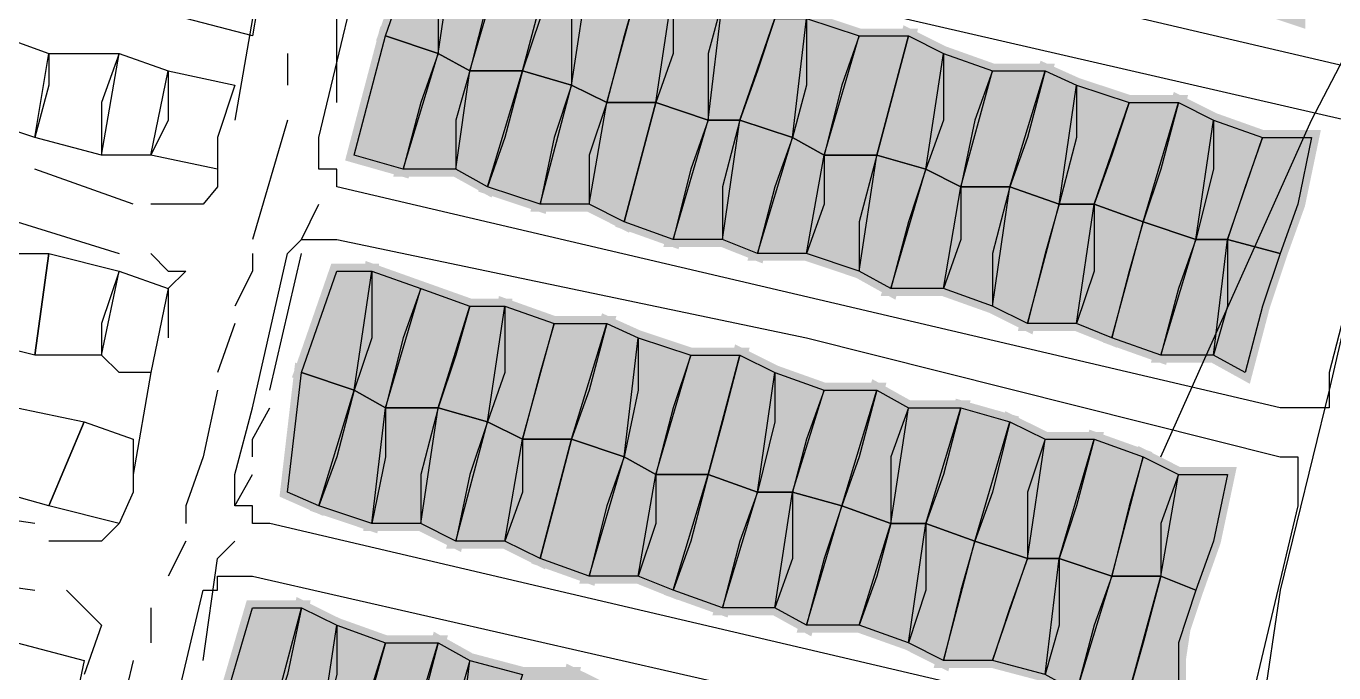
# Model space of a CAD drawing. Header units: millimetres. Extents: x -3588 to 75209, y -3737 to 38254.
# Drawn here: x 27878.9 to 27984.1, y 6144 to 6196 of the extents above; entities that cross this region are included whole.
import ezdxf

# ---------------------------------------------------------------- set-up
doc = ezdxf.new("R2010")
doc.units = ezdxf.units.MM
doc.layers.add('H', color=250, linetype='Continuous')
doc.layers.add('P', color=253, linetype='Continuous')

msp = doc.modelspace()

# ---------------------------------------------------------------- hatches: boundary and pattern name
at = {"layer": 'H', "linetype": 'Continuous'}
for points in [[(27913.45, 6203.142), (27912.042, 6193.828), (27908.089, 6195.236), (27910.634, 6203.142), (27913.45, 6203.142), (27913.45, 6203.142)], [(27917.403, 6202.022), (27914.859, 6192.419), (27912.042, 6193.828), (27913.45, 6203.142), (27917.403, 6202.022), (27917.403, 6202.022)], [(27921.644, 6202.022), (27918.811, 6192.419), (27914.859, 6192.419), (27917.403, 6202.022), (27921.644, 6202.022), (27921.644, 6202.022)], [(27924.189, 6200.597), (27923.052, 6191.011), (27918.811, 6192.419), (27921.644, 6202.022), (27924.189, 6200.597), (27924.189, 6200.597)], [(27928.414, 6199.189), (27925.597, 6189.587), (27923.052, 6191.011), (27924.189, 6200.597), (27928.414, 6199.189), (27928.414, 6199.189)], [(27930.958, 6199.189), (27929.822, 6189.587), (27925.597, 6189.587), (27928.414, 6199.189), (27930.958, 6199.189), (27930.958, 6199.189)], [(27935.183, 6197.781), (27933.775, 6188.466), (27929.822, 6189.587), (27930.958, 6199.189), (27935.183, 6197.781), (27935.183, 6197.781)], [(27939.136, 6196.372), (27936.608, 6188.466), (27933.775, 6188.466), (27935.183, 6197.781), (27939.136, 6196.372), (27939.136, 6196.372)], [(27941.969, 6196.372), (27940.561, 6187.058), (27936.608, 6188.466), (27939.136, 6196.372), (27941.969, 6196.372), (27941.969, 6196.372)], [(27945.922, 6195.236), (27943.377, 6185.634), (27940.561, 6187.058), (27941.969, 6196.372), (27945.922, 6195.236), (27945.922, 6195.236)], [(27912.042, 6193.828), (27909.497, 6184.225), (27905.272, 6185.634), (27908.089, 6195.236), (27912.042, 6193.828), (27912.042, 6193.828)], [(27950.147, 6195.236), (27947.33, 6185.634), (27943.377, 6185.634), (27945.922, 6195.236), (27950.147, 6195.236), (27950.147, 6195.236)], [(27952.691, 6193.828), (27951.283, 6184.225), (27947.33, 6185.634), (27950.147, 6195.236), (27952.691, 6193.828), (27952.691, 6193.828)], [(27914.859, 6192.419), (27913.45, 6184.225), (27909.497, 6184.225), (27912.042, 6193.828), (27914.859, 6192.419), (27914.859, 6192.419)], [(27956.932, 6192.419), (27954.1, 6182.817), (27951.283, 6184.225), (27952.691, 6193.828), (27956.932, 6192.419), (27956.932, 6192.419)], [(27918.811, 6192.419), (27916.283, 6182.817), (27913.45, 6184.225), (27914.859, 6192.419), (27918.811, 6192.419), (27918.811, 6192.419)], [(27923.052, 6191.011), (27920.236, 6181.697), (27916.283, 6182.817), (27918.811, 6192.419), (27923.052, 6191.011), (27923.052, 6191.011)], [(27960.885, 6192.419), (27958.053, 6182.817), (27954.1, 6182.817), (27956.932, 6192.419), (27960.885, 6192.419), (27960.885, 6192.419)], [(27963.702, 6191.011), (27962.294, 6181.697), (27958.053, 6182.817), (27960.885, 6192.419), (27963.702, 6191.011), (27963.702, 6191.011)], [(27925.597, 6189.587), (27924.189, 6181.697), (27920.236, 6181.697), (27923.052, 6191.011), (27925.597, 6189.587), (27925.597, 6189.587)], [(27967.655, 6189.587), (27964.838, 6181.697), (27962.294, 6181.697), (27963.702, 6191.011), (27967.655, 6189.587), (27967.655, 6189.587)], [(27929.822, 6189.587), (27927.005, 6180.273), (27924.189, 6181.697), (27925.597, 6189.587), (27929.822, 6189.587), (27929.822, 6189.587)], [(27933.775, 6188.466), (27930.958, 6178.864), (27927.005, 6180.273), (27929.822, 6189.587), (27933.775, 6188.466), (27933.775, 6188.466)], [(27971.608, 6189.587), (27969.063, 6180.273), (27964.838, 6181.697), (27967.655, 6189.587), (27971.608, 6189.587), (27971.608, 6189.587)], [(27974.424, 6188.466), (27973.016, 6178.864), (27969.063, 6180.273), (27971.608, 6189.587), (27974.424, 6188.466), (27974.424, 6188.466)], [(27936.608, 6188.466), (27935.183, 6178.864), (27930.958, 6178.864), (27933.775, 6188.466), (27936.608, 6188.466), (27936.608, 6188.466)], [(27940.561, 6187.058), (27937.728, 6177.456), (27935.183, 6178.864), (27936.608, 6188.466), (27940.561, 6187.058), (27940.561, 6187.058)], [(27978.377, 6187.058), (27975.833, 6178.864), (27973.016, 6178.864), (27974.424, 6188.466), (27978.377, 6187.058), (27978.377, 6187.058)], [(27943.377, 6185.634), (27941.969, 6177.456), (27937.728, 6177.456), (27940.561, 6187.058), (27943.377, 6185.634), (27943.377, 6185.634)], [(27982.618, 6187.058), (27979.786, 6177.456), (27975.833, 6178.864), (27978.377, 6187.058), (27982.618, 6187.058), (27982.618, 6187.058)], [(27947.33, 6185.634), (27945.922, 6176.048), (27941.969, 6177.456), (27943.377, 6185.634), (27947.33, 6185.634), (27947.33, 6185.634)], [(27951.283, 6184.225), (27948.738, 6174.911), (27945.922, 6176.048), (27947.33, 6185.634), (27951.283, 6184.225), (27951.283, 6184.225)], [(27954.1, 6182.817), (27952.691, 6174.911), (27948.738, 6174.911), (27951.283, 6184.225), (27954.1, 6182.817), (27954.1, 6182.817)], [(27958.053, 6182.817), (27956.932, 6173.503), (27952.691, 6174.911), (27954.1, 6182.817), (27958.053, 6182.817), (27958.053, 6182.817)], [(27962.294, 6181.697), (27959.461, 6172.095), (27956.932, 6173.503), (27958.053, 6182.817), (27962.294, 6181.697), (27962.294, 6181.697)], [(27964.838, 6181.697), (27963.702, 6172.095), (27959.461, 6172.095), (27962.294, 6181.697), (27964.838, 6181.697), (27964.838, 6181.697)], [(27969.063, 6180.273), (27966.246, 6170.686), (27963.702, 6172.095), (27964.838, 6181.697), (27969.063, 6180.273), (27969.063, 6180.273)], [(27973.016, 6178.864), (27970.471, 6169.262), (27966.246, 6170.686), (27969.063, 6180.273), (27973.016, 6178.864), (27973.016, 6178.864)], [(27975.833, 6178.864), (27974.424, 6169.262), (27970.471, 6169.262), (27973.016, 6178.864), (27975.833, 6178.864), (27975.833, 6178.864)], [(27979.786, 6177.456), (27977.257, 6168.142), (27974.424, 6169.262), (27975.833, 6178.864), (27979.786, 6177.456), (27979.786, 6177.456)], [(27906.681, 6176.048), (27905.272, 6166.733), (27901.319, 6168.142), (27903.864, 6176.048), (27906.681, 6176.048), (27906.681, 6176.048)], [(27910.634, 6174.911), (27908.089, 6165.309), (27905.272, 6166.733), (27906.681, 6176.048), (27910.634, 6174.911), (27910.634, 6174.911)], [(27914.859, 6173.503), (27912.042, 6165.309), (27908.089, 6165.309), (27910.634, 6174.911), (27914.859, 6173.503), (27914.859, 6173.503)], [(27917.403, 6173.503), (27916.283, 6163.901), (27912.042, 6165.309), (27914.859, 6173.503), (27917.403, 6173.503), (27917.403, 6173.503)], [(27921.644, 6172.095), (27918.811, 6162.492), (27916.283, 6163.901), (27917.403, 6173.503), (27921.644, 6172.095), (27921.644, 6172.095)], [(27925.597, 6172.095), (27923.052, 6162.492), (27918.811, 6162.492), (27921.644, 6172.095), (27925.597, 6172.095), (27925.597, 6172.095)], [(27928.414, 6170.686), (27927.005, 6161.372), (27923.052, 6162.492), (27925.597, 6172.095), (27928.414, 6170.686), (27928.414, 6170.686)], [(27932.367, 6169.262), (27929.822, 6159.948), (27927.005, 6161.372), (27928.414, 6170.686), (27932.367, 6169.262), (27932.367, 6169.262)], [(27936.608, 6169.262), (27933.775, 6159.948), (27929.822, 6159.948), (27932.367, 6169.262), (27936.608, 6169.262), (27936.608, 6169.262)], [(27939.136, 6168.142), (27937.728, 6158.539), (27933.775, 6159.948), (27936.608, 6169.262), (27939.136, 6168.142), (27939.136, 6168.142)], [(27905.272, 6166.733), (27902.728, 6157.131), (27899.911, 6158.539), (27901.319, 6168.142), (27905.272, 6166.733), (27905.272, 6166.733)], [(27943.377, 6166.733), (27940.561, 6158.539), (27937.728, 6158.539), (27939.136, 6168.142), (27943.377, 6166.733), (27943.377, 6166.733)], [(27908.089, 6165.309), (27906.681, 6155.723), (27902.728, 6157.131), (27905.272, 6166.733), (27908.089, 6165.309), (27908.089, 6165.309)], [(27947.33, 6166.733), (27944.513, 6157.131), (27940.561, 6158.539), (27943.377, 6166.733), (27947.33, 6166.733), (27947.33, 6166.733)], [(27950.147, 6165.309), (27948.738, 6155.723), (27944.513, 6157.131), (27947.33, 6166.733), (27950.147, 6165.309), (27950.147, 6165.309)], [(27912.042, 6165.309), (27910.634, 6155.723), (27906.681, 6155.723), (27908.089, 6165.309), (27912.042, 6165.309), (27912.042, 6165.309)], [(27916.283, 6163.901), (27913.45, 6154.587), (27910.634, 6155.723), (27912.042, 6165.309), (27916.283, 6163.901), (27916.283, 6163.901)], [(27954.1, 6165.309), (27951.283, 6155.723), (27948.738, 6155.723), (27950.147, 6165.309), (27954.1, 6165.309), (27954.1, 6165.309)], [(27958.053, 6163.901), (27955.508, 6154.587), (27951.283, 6155.723), (27954.1, 6165.309), (27958.053, 6163.901), (27958.053, 6163.901)], [(27918.811, 6162.492), (27917.403, 6154.587), (27913.45, 6154.587), (27916.283, 6163.901), (27918.811, 6162.492), (27918.811, 6162.492)], [(27960.885, 6162.492), (27959.461, 6153.178), (27955.508, 6154.587), (27958.053, 6163.901), (27960.885, 6162.492), (27960.885, 6162.492)], [(27923.052, 6162.492), (27920.236, 6153.178), (27917.403, 6154.587), (27918.811, 6162.492), (27923.052, 6162.492), (27923.052, 6162.492)], [(27927.005, 6161.372), (27924.189, 6151.77), (27920.236, 6153.178), (27923.052, 6162.492), (27927.005, 6161.372), (27927.005, 6161.372)], [(27964.838, 6162.492), (27962.294, 6153.178), (27959.461, 6153.178), (27960.885, 6162.492), (27964.838, 6162.492), (27964.838, 6162.492)], [(27969.063, 6161.372), (27966.246, 6151.77), (27962.294, 6153.178), (27964.838, 6162.492), (27969.063, 6161.372), (27969.063, 6161.372)], [(27929.822, 6159.948), (27928.414, 6151.77), (27924.189, 6151.77), (27927.005, 6161.372), (27929.822, 6159.948), (27929.822, 6159.948)], [(27971.608, 6159.948), (27970.471, 6151.77), (27966.246, 6151.77), (27969.063, 6161.372), (27971.608, 6159.948), (27971.608, 6159.948)], [(27933.775, 6159.948), (27930.958, 6150.362), (27928.414, 6151.77), (27929.822, 6159.948), (27933.775, 6159.948), (27933.775, 6159.948)], [(27937.728, 6158.539), (27935.183, 6148.937), (27930.958, 6150.362), (27933.775, 6159.948), (27937.728, 6158.539), (27937.728, 6158.539)], [(27975.833, 6159.948), (27973.016, 6150.362), (27970.471, 6151.77), (27971.608, 6159.948), (27975.833, 6159.948), (27975.833, 6159.948)], [(27940.561, 6158.539), (27939.136, 6148.937), (27935.183, 6148.937), (27937.728, 6158.539), (27940.561, 6158.539), (27940.561, 6158.539)], [(27944.513, 6157.131), (27941.969, 6147.817), (27939.136, 6148.937), (27940.561, 6158.539), (27944.513, 6157.131), (27944.513, 6157.131)], [(27948.738, 6155.723), (27945.922, 6147.817), (27941.969, 6147.817), (27944.513, 6157.131), (27948.738, 6155.723), (27948.738, 6155.723)], [(27951.283, 6155.723), (27950.147, 6146.409), (27945.922, 6147.817), (27948.738, 6155.723), (27951.283, 6155.723), (27951.283, 6155.723)], [(27955.508, 6154.587), (27952.691, 6144.984), (27950.147, 6146.409), (27951.283, 6155.723), (27955.508, 6154.587), (27955.508, 6154.587)], [(27959.461, 6153.178), (27956.932, 6144.984), (27952.691, 6144.984), (27955.508, 6154.587), (27959.461, 6153.178), (27959.461, 6153.178)], [(27962.294, 6153.178), (27960.885, 6143.576), (27956.932, 6144.984), (27959.461, 6153.178), (27962.294, 6153.178), (27962.294, 6153.178)], [(27966.246, 6151.77), (27963.702, 6142.168), (27960.885, 6143.576), (27962.294, 6153.178), (27966.246, 6151.77), (27966.246, 6151.77)], [(27970.471, 6151.77), (27967.655, 6142.168), (27963.702, 6142.168), (27966.246, 6151.77), (27970.471, 6151.77), (27970.471, 6151.77)], [(27973.016, 6150.362), (27971.608, 6141.047), (27967.655, 6142.168), (27970.471, 6151.77), (27973.016, 6150.362), (27973.016, 6150.362)], [(27901.319, 6148.937), (27898.487, 6139.623), (27894.534, 6139.623), (27897.078, 6148.937), (27901.319, 6148.937), (27901.319, 6148.937)], [(27903.864, 6147.817), (27902.728, 6138.215), (27898.487, 6139.623), (27901.319, 6148.937), (27903.864, 6147.817), (27903.864, 6147.817)], [(27908.089, 6146.409), (27905.272, 6138.215), (27902.728, 6138.215), (27903.864, 6147.817), (27908.089, 6146.409), (27908.089, 6146.409)], [(27912.042, 6146.409), (27909.497, 6136.806), (27905.272, 6138.215), (27908.089, 6146.409), (27912.042, 6146.409), (27912.042, 6146.409)], [(27914.859, 6144.984), (27913.45, 6135.398), (27909.497, 6136.806), (27912.042, 6146.409), (27914.859, 6144.984), (27914.859, 6144.984)], [(27918.811, 6143.576), (27916.283, 6135.398), (27913.45, 6135.398), (27914.859, 6144.984), (27918.811, 6143.576), (27918.811, 6143.576)]]:
    msp.add_hatch(color=256, dxfattribs=at).paths.add_polyline_path(points)

# ---------------------------------------------------------------- linework, layer by layer
at = {"layer": 'P'}
for points in [[(28005.488, 6260.163), (28005.488, 6257.618), (28002.943, 6246.608), (27995.885, 6218.393), (27989.1, 6189.875), (27983.739, 6166.733), (27979.786, 6150.634), (27978.377, 6141.047), (27976.969, 6137.094), (27973.016, 6130.309), (27966.246, 6120.723), (27954.1, 6107.168), (27941.681, 6097.565), (27927.005, 6084.01), (27918.811, 6074.696), (27917.403, 6067.926), (27917.403, 6051.555), (27918.811, 6039.424), (27921.356, 6028.685), (27921.356, 6025.869)], [(27954.1, 6226.283), (27991.932, 6216.969), (27993.341, 6216.969), (27993.341, 6215.561), (27994.749, 6215.561), (27994.749, 6214.152), (27994.749, 6212.744), (27990.524, 6195.236), (27990.524, 6193.828), (27989.1, 6193.828), (27989.1, 6192.419), (27987.98, 6192.419), (27986.571, 6192.419), (27910.634, 6210.199), (27909.225, 6211.608), (27909.225, 6212.744), (27907.801, 6212.744), (27907.801, 6214.152), (27909.225, 6214.152), (27913.45, 6233.069), (27913.45, 6234.477), (27914.586, 6234.477), (27915.995, 6234.477), (27954.1, 6226.283)], [(27906.681, 6204.838), (27906.681, 6205.958), (27907.801, 6205.958), (27909.225, 6205.958), (27985.163, 6188.466), (27986.571, 6188.466), (27987.98, 6187.058), (27987.98, 6185.634), (27987.98, 6184.513), (27983.739, 6168.142), (27983.739, 6166.733), (27983.739, 6165.309), (27982.33, 6165.309), (27981.21, 6165.309), (27979.786, 6165.309), (27903.864, 6183.105), (27903.864, 6184.513), (27902.44, 6184.513), (27902.44, 6185.634), (27902.44, 6187.058), (27906.681, 6204.838)], [(27970.199, 6161.372), (27982.33, 6188.466), (27986.571, 6196.644), (27989.1, 6200.597), (27990.524, 6203.43), (27991.932, 6204.838), (27993.341, 6205.958)], [(27893.126, 6200.597), (27893.126, 6204.838), (27898.487, 6203.43), (27897.078, 6195.236), (27891.717, 6196.644), (27893.126, 6200.597)], [(27912.042, 6198.069), (27912.042, 6193.828), (27907.801, 6195.236), (27910.634, 6203.43), (27913.45, 6203.43), (27912.042, 6198.069)], [(27915.995, 6198.069), (27914.586, 6192.419), (27912.042, 6193.828), (27913.45, 6203.43), (27917.403, 6202.022), (27915.995, 6198.069)], [(27920.236, 6196.644), (27918.811, 6192.419), (27914.586, 6192.419), (27917.403, 6202.022), (27921.356, 6202.022), (27920.236, 6196.644)], [(27922.764, 6196.644), (27922.764, 6191.283), (27918.811, 6192.419), (27921.356, 6202.022), (27924.189, 6200.597), (27922.764, 6196.644)], [(27927.005, 6195.236), (27925.597, 6189.875), (27922.764, 6191.283), (27924.189, 6200.597), (27928.126, 6199.189), (27927.005, 6195.236)], [(27903.864, 6189.875), (27903.864, 6196.644), (27905.272, 6199.189)], [(27930.958, 6193.828), (27929.55, 6189.875), (27925.597, 6189.875), (27928.126, 6199.189), (27930.958, 6199.189), (27930.958, 6193.828)], [(27933.775, 6193.828), (27933.775, 6188.466), (27929.55, 6189.875), (27930.958, 6199.189), (27934.911, 6198.069), (27933.775, 6193.828)], [(27937.728, 6192.419), (27936.32, 6188.466), (27933.775, 6188.466), (27934.911, 6198.069), (27939.136, 6196.644), (27937.728, 6192.419)], [(27897.078, 6196.644), (27895.67, 6188.466)], [(27941.681, 6191.283), (27940.561, 6187.058), (27936.32, 6188.466), (27939.136, 6196.644), (27941.681, 6196.644), (27941.681, 6191.283)], [(27944.513, 6191.283), (27943.089, 6185.634), (27940.561, 6187.058), (27941.681, 6196.644), (27945.922, 6195.236), (27944.513, 6191.283)], [(27880.707, 6191.283), (27879.586, 6187.058), (27875.345, 6188.466), (27876.754, 6195.236), (27880.707, 6193.828), (27880.707, 6191.283)], [(27910.634, 6189.875), (27909.225, 6184.513), (27905.272, 6185.634), (27907.801, 6195.236), (27912.042, 6193.828), (27910.634, 6189.875)], [(27948.45, 6189.875), (27947.33, 6185.634), (27943.089, 6185.634), (27945.922, 6195.236), (27949.875, 6195.236), (27948.45, 6189.875)], [(27952.691, 6188.466), (27951.283, 6184.513), (27947.33, 6185.634), (27949.875, 6195.236), (27952.691, 6193.828), (27952.691, 6188.466)], [(27884.948, 6189.875), (27884.948, 6185.634), (27879.586, 6187.058), (27880.707, 6193.828), (27886.356, 6193.828), (27884.948, 6189.875)], [(27890.309, 6188.466), (27888.901, 6185.634), (27884.948, 6185.634), (27886.356, 6193.828), (27890.309, 6192.419), (27890.309, 6188.466)], [(27899.911, 6193.828), (27899.911, 6192.419), (27899.911, 6191.283)], [(27913.45, 6188.466), (27913.45, 6184.513), (27909.225, 6184.513), (27912.042, 6193.828), (27914.586, 6192.419), (27913.45, 6188.466)], [(27955.236, 6188.466), (27954.1, 6183.105), (27951.283, 6184.513), (27952.691, 6193.828), (27956.644, 6192.419), (27955.236, 6188.466)], [(27894.262, 6187.058), (27894.262, 6184.513), (27888.901, 6185.634), (27890.309, 6192.419), (27895.67, 6191.283), (27894.262, 6187.058)], [(27917.403, 6187.058), (27915.995, 6183.105), (27913.45, 6184.513), (27914.586, 6192.419), (27918.811, 6192.419), (27917.403, 6187.058)], [(27921.356, 6187.058), (27920.236, 6181.697), (27915.995, 6183.105), (27918.811, 6192.419), (27922.764, 6191.283), (27921.356, 6187.058)], [(27959.461, 6187.058), (27958.053, 6183.105), (27954.1, 6183.105), (27956.644, 6192.419), (27960.885, 6192.419), (27959.461, 6187.058)], [(27963.414, 6187.058), (27962.005, 6181.697), (27958.053, 6183.105), (27960.885, 6192.419), (27963.414, 6191.283), (27963.414, 6187.058)], [(27924.189, 6185.634), (27924.189, 6181.697), (27920.236, 6181.697), (27922.764, 6191.283), (27925.597, 6189.875), (27924.189, 6185.634)], [(27966.246, 6185.634), (27964.838, 6181.697), (27962.005, 6181.697), (27963.414, 6191.283), (27967.655, 6189.875), (27966.246, 6185.634)], [(27928.126, 6184.513), (27927.005, 6180.273), (27924.189, 6181.697), (27925.597, 6189.875), (27929.55, 6189.875), (27928.126, 6184.513)], [(27932.367, 6184.513), (27930.958, 6178.864), (27927.005, 6180.273), (27929.55, 6189.875), (27933.775, 6188.466), (27932.367, 6184.513)], [(27970.199, 6184.513), (27968.775, 6180.273), (27964.838, 6181.697), (27967.655, 6189.875), (27971.608, 6189.875), (27970.199, 6184.513)], [(27974.424, 6184.513), (27973.016, 6178.864), (27968.775, 6180.273), (27971.608, 6189.875), (27974.424, 6188.466), (27974.424, 6184.513)], [(27899.911, 6188.466), (27897.078, 6178.864)], [(27934.911, 6183.105), (27934.911, 6178.864), (27930.958, 6178.864), (27933.775, 6188.466), (27936.32, 6188.466), (27934.911, 6183.105)], [(27939.136, 6183.105), (27937.728, 6177.744), (27934.911, 6178.864), (27936.32, 6188.466), (27940.561, 6187.058), (27939.136, 6183.105)], [(27976.969, 6183.105), (27975.561, 6178.864), (27973.016, 6178.864), (27974.424, 6188.466), (27978.377, 6187.058), (27976.969, 6183.105)], [(27894.262, 6187.058), (27894.262, 6183.105), (27893.126, 6181.697), (27891.717, 6181.697), (27888.901, 6181.697)], [(27902.44, 6184.513), (27902.44, 6187.058)], [(27943.089, 6181.697), (27941.681, 6177.744), (27937.728, 6177.744), (27940.561, 6187.058), (27943.089, 6185.634), (27943.089, 6181.697)], [(27981.21, 6181.697), (27979.786, 6177.744), (27975.561, 6178.864), (27978.377, 6187.058), (27982.33, 6187.058), (27981.21, 6181.697)], [(27945.922, 6180.273), (27945.922, 6176.32), (27941.681, 6177.744), (27943.089, 6185.634), (27947.33, 6185.634), (27945.922, 6180.273)], [(27949.875, 6180.273), (27948.45, 6174.911), (27945.922, 6176.32), (27947.33, 6185.634), (27951.283, 6184.513), (27949.875, 6180.273)], [(27887.476, 6181.697), (27879.586, 6184.513)], [(27954.1, 6178.864), (27952.691, 6174.911), (27948.45, 6174.911), (27951.283, 6184.513), (27954.1, 6183.105), (27954.1, 6178.864)], [(27956.644, 6177.744), (27956.644, 6173.503), (27952.691, 6174.911), (27954.1, 6183.105), (27958.053, 6183.105), (27956.644, 6177.744)], [(27960.885, 6177.744), (27959.461, 6172.095), (27956.644, 6173.503), (27958.053, 6183.105), (27962.005, 6181.697), (27960.885, 6177.744)], [(27901.031, 6178.864), (27902.44, 6181.697)], [(27964.838, 6176.32), (27963.414, 6172.095), (27959.461, 6172.095), (27962.005, 6181.697), (27964.838, 6181.697), (27964.838, 6176.32)], [(27967.655, 6176.32), (27966.246, 6170.958), (27963.414, 6172.095), (27964.838, 6181.697), (27968.775, 6180.273), (27967.655, 6176.32)], [(27878.162, 6180.273), (27886.356, 6177.744)], [(27971.608, 6174.911), (27970.199, 6169.55), (27966.246, 6170.958), (27968.775, 6180.273), (27973.016, 6178.864), (27971.608, 6174.911)], [(27941.681, 6170.958), (27979.786, 6161.372), (27981.21, 6161.372), (27981.21, 6159.948), (27981.21, 6158.539), (27981.21, 6157.419), (27976.969, 6139.623), (27976.969, 6138.215), (27975.561, 6138.215), (27974.424, 6138.215), (27898.487, 6155.995), (27897.078, 6155.995), (27897.078, 6157.419), (27895.67, 6157.419), (27895.67, 6158.539), (27895.67, 6159.948), (27897.078, 6165.309), (27899.911, 6177.744), (27901.031, 6178.864), (27902.44, 6178.864), (27903.864, 6178.864), (27941.681, 6170.958)], [(27975.561, 6173.503), (27974.424, 6169.55), (27970.199, 6169.55), (27973.016, 6178.864), (27975.561, 6178.864), (27975.561, 6173.503)], [(27978.377, 6173.503), (27976.969, 6168.142), (27974.424, 6169.55), (27975.561, 6178.864), (27979.786, 6177.744), (27978.377, 6173.503)], [(27875.345, 6174.911), (27876.754, 6177.744), (27880.707, 6177.744), (27879.586, 6169.55), (27873.937, 6170.958), (27875.345, 6174.911)], [(27884.948, 6172.095), (27884.948, 6169.55), (27879.586, 6169.55), (27880.707, 6177.744), (27886.356, 6176.32), (27884.948, 6172.095)], [(27888.901, 6177.744), (27890.309, 6176.32), (27891.717, 6176.32), (27890.309, 6174.911), (27890.309, 6173.503), (27890.309, 6170.958)], [(27897.078, 6177.744), (27897.078, 6176.32), (27895.67, 6173.503)], [(27898.487, 6166.733), (27901.031, 6177.744)], [(27886.356, 6168.142), (27884.948, 6169.55), (27886.356, 6176.32), (27890.309, 6174.911), (27888.901, 6168.142), (27886.356, 6168.142)], [(27906.681, 6170.958), (27905.272, 6166.733), (27901.031, 6168.142), (27903.864, 6176.32), (27906.681, 6176.32), (27906.681, 6170.958)], [(27909.225, 6170.958), (27907.801, 6165.309), (27905.272, 6166.733), (27906.681, 6176.32), (27910.634, 6174.911), (27909.225, 6170.958)], [(27913.45, 6169.55), (27912.042, 6165.309), (27907.801, 6165.309), (27910.634, 6174.911), (27914.586, 6173.503), (27913.45, 6169.55)], [(27917.403, 6168.142), (27915.995, 6164.189), (27912.042, 6165.309), (27914.586, 6173.503), (27917.403, 6173.503), (27917.403, 6168.142)], [(27920.236, 6168.142), (27918.811, 6162.78), (27915.995, 6164.189), (27917.403, 6173.503), (27921.356, 6172.095), (27920.236, 6168.142)], [(27895.67, 6172.095), (27894.262, 6168.142)], [(27924.189, 6166.733), (27922.764, 6162.78), (27918.811, 6162.78), (27921.356, 6172.095), (27925.597, 6172.095), (27924.189, 6166.733)], [(27928.126, 6166.733), (27927.005, 6161.372), (27922.764, 6162.78), (27925.597, 6172.095), (27928.126, 6170.958), (27928.126, 6166.733)], [(27930.958, 6165.309), (27929.55, 6159.948), (27927.005, 6161.372), (27928.126, 6170.958), (27932.367, 6169.55), (27930.958, 6165.309)], [(27934.911, 6164.189), (27933.775, 6159.948), (27929.55, 6159.948), (27932.367, 6169.55), (27936.32, 6169.55), (27934.911, 6164.189)], [(27939.136, 6164.189), (27937.728, 6158.539), (27933.775, 6159.948), (27936.32, 6169.55), (27939.136, 6168.142), (27939.136, 6164.189)], [(27888.901, 6168.142), (27887.476, 6159.948)], [(27903.864, 6161.372), (27902.44, 6157.419), (27899.911, 6158.539), (27901.031, 6168.142), (27905.272, 6166.733), (27903.864, 6161.372)], [(27941.681, 6162.78), (27940.561, 6158.539), (27937.728, 6158.539), (27939.136, 6168.142), (27943.089, 6166.733), (27941.681, 6162.78)], [(27894.262, 6166.733), (27893.126, 6161.372), (27891.717, 6157.419), (27891.717, 6155.995)], [(27907.801, 6161.372), (27906.681, 6155.995), (27902.44, 6157.419), (27905.272, 6166.733), (27907.801, 6165.309), (27907.801, 6161.372)], [(27945.922, 6161.372), (27944.513, 6157.419), (27940.561, 6158.539), (27943.089, 6166.733), (27947.33, 6166.733), (27945.922, 6161.372)], [(27948.45, 6161.372), (27948.45, 6155.995), (27944.513, 6157.419), (27947.33, 6166.733), (27949.875, 6165.309), (27948.45, 6161.372)], [(27876.754, 6161.372), (27878.162, 6165.309), (27883.539, 6164.189), (27880.707, 6157.419), (27876.754, 6158.539), (27876.754, 6161.372)], [(27897.078, 6161.372), (27897.078, 6162.78), (27898.487, 6165.309)], [(27910.634, 6159.948), (27910.634, 6155.995), (27906.681, 6155.995), (27907.801, 6165.309), (27912.042, 6165.309), (27910.634, 6159.948)], [(27914.586, 6159.948), (27913.45, 6154.587), (27910.634, 6155.995), (27912.042, 6165.309), (27915.995, 6164.189), (27914.586, 6159.948)], [(27952.691, 6159.948), (27951.283, 6155.995), (27948.45, 6155.995), (27949.875, 6165.309), (27954.1, 6165.309), (27952.691, 6159.948)], [(27956.644, 6158.539), (27955.236, 6154.587), (27951.283, 6155.995), (27954.1, 6165.309), (27958.053, 6164.189), (27956.644, 6158.539)], [(27887.476, 6158.539), (27886.356, 6155.995), (27880.707, 6157.419), (27883.539, 6164.189), (27887.476, 6162.78), (27887.476, 6158.539)], [(27918.811, 6158.539), (27917.403, 6154.587), (27913.45, 6154.587), (27915.995, 6164.189), (27918.811, 6162.78), (27918.811, 6158.539)], [(27959.461, 6158.539), (27959.461, 6153.178), (27955.236, 6154.587), (27958.053, 6164.189), (27960.885, 6162.78), (27959.461, 6158.539)], [(27921.356, 6157.419), (27920.236, 6153.178), (27917.403, 6154.587), (27918.811, 6162.78), (27922.764, 6162.78), (27921.356, 6157.419)], [(27925.597, 6157.419), (27924.189, 6151.77), (27920.236, 6153.178), (27922.764, 6162.78), (27927.005, 6161.372), (27925.597, 6157.419)], [(27963.414, 6157.419), (27962.005, 6153.178), (27959.461, 6153.178), (27960.885, 6162.78), (27964.838, 6162.78), (27963.414, 6157.419)], [(27967.655, 6157.419), (27966.246, 6151.77), (27962.005, 6153.178), (27964.838, 6162.78), (27968.775, 6161.372), (27967.655, 6157.419)], [(27929.55, 6155.995), (27928.126, 6151.77), (27924.189, 6151.77), (27927.005, 6161.372), (27929.55, 6159.948), (27929.55, 6155.995)], [(27970.199, 6155.995), (27970.199, 6151.77), (27966.246, 6151.77), (27968.775, 6161.372), (27971.608, 6159.948), (27970.199, 6155.995)], [(27895.67, 6157.419), (27897.078, 6159.948)], [(27932.367, 6154.587), (27930.958, 6150.634), (27928.126, 6151.77), (27929.55, 6159.948), (27933.775, 6159.948), (27932.367, 6154.587)], [(27936.32, 6154.587), (27934.911, 6149.225), (27930.958, 6150.634), (27933.775, 6159.948), (27937.728, 6158.539), (27936.32, 6154.587)], [(27974.424, 6154.587), (27973.016, 6150.634), (27970.199, 6151.77), (27971.608, 6159.948), (27975.561, 6159.948), (27974.424, 6154.587)], [(27887.476, 6158.539), (27886.356, 6155.995), (27884.948, 6154.587), (27883.539, 6154.587), (27880.707, 6154.587)], [(27940.561, 6153.178), (27939.136, 6149.225), (27934.911, 6149.225), (27937.728, 6158.539), (27940.561, 6158.539), (27940.561, 6153.178)], [(27943.089, 6153.178), (27941.681, 6147.817), (27939.136, 6149.225), (27940.561, 6158.539), (27944.513, 6157.419), (27943.089, 6153.178)], [(27879.586, 6155.995), (27869.984, 6157.419)], [(27947.33, 6151.77), (27945.922, 6147.817), (27941.681, 6147.817), (27944.513, 6157.419), (27948.45, 6155.995), (27947.33, 6151.77)], [(27951.283, 6150.634), (27949.875, 6146.409), (27945.922, 6147.817), (27948.45, 6155.995), (27951.283, 6155.995), (27951.283, 6150.634)], [(27954.1, 6150.634), (27952.691, 6144.984), (27949.875, 6146.409), (27951.283, 6155.995), (27955.236, 6154.587), (27954.1, 6150.634)], [(27891.717, 6154.587), (27890.309, 6151.77)], [(27893.126, 6144.984), (27894.262, 6153.178), (27895.67, 6154.587)], [(27958.053, 6149.225), (27956.644, 6144.984), (27952.691, 6144.984), (27955.236, 6154.587), (27959.461, 6153.178), (27958.053, 6149.225)], [(27962.005, 6147.817), (27960.885, 6143.864), (27956.644, 6144.984), (27959.461, 6153.178), (27962.005, 6153.178), (27962.005, 6147.817)], [(27964.838, 6147.817), (27963.414, 6142.456), (27960.885, 6143.864), (27962.005, 6153.178), (27966.246, 6151.77), (27964.838, 6147.817)], [(27871.392, 6151.77), (27879.586, 6150.634)], [(27954.1, 6113.937), (27891.717, 6128.901), (27890.309, 6128.901), (27890.309, 6130.309), (27888.901, 6130.309), (27888.901, 6131.445), (27888.901, 6132.854), (27893.126, 6150.634), (27894.262, 6150.634), (27894.262, 6151.77), (27895.67, 6151.77), (27897.078, 6151.77), (27967.655, 6135.67)], [(27954.1, 6113.937), (27891.717, 6128.901), (27890.309, 6128.901), (27890.309, 6130.309), (27888.901, 6130.309), (27888.901, 6131.445), (27888.901, 6132.854), (27893.126, 6150.634), (27894.262, 6150.634), (27894.262, 6151.77), (27895.67, 6151.77), (27897.078, 6151.77), (27967.655, 6135.67)], [(27968.775, 6146.409), (27967.655, 6142.456), (27963.414, 6142.456), (27966.246, 6151.77), (27970.199, 6151.77), (27968.775, 6146.409)], [(27971.608, 6146.409), (27971.608, 6141.047), (27967.655, 6142.456), (27970.199, 6151.77), (27973.016, 6150.634), (27971.608, 6146.409)], [(27882.115, 6150.634), (27883.539, 6149.225), (27884.948, 6147.817), (27883.539, 6143.864)], [(27888.901, 6149.225), (27888.901, 6146.409)], [(27899.911, 6143.864), (27898.487, 6139.623), (27894.262, 6139.623), (27897.078, 6149.225), (27901.031, 6149.225), (27899.911, 6143.864)], [(27903.864, 6143.864), (27902.44, 6138.215), (27898.487, 6139.623), (27901.031, 6149.225), (27903.864, 6147.817), (27903.864, 6143.864)], [(27906.681, 6142.456), (27905.272, 6138.215), (27902.44, 6138.215), (27903.864, 6147.817), (27907.801, 6146.409), (27906.681, 6142.456)], [(27879.586, 6138.215), (27876.754, 6139.623), (27878.162, 6146.409), (27883.539, 6144.984), (27882.115, 6138.215), (27879.586, 6138.215)], [(27910.634, 6141.047), (27909.225, 6137.094), (27905.272, 6138.215), (27907.801, 6146.409), (27912.042, 6146.409), (27910.634, 6141.047)], [(27913.45, 6141.047), (27913.45, 6135.67), (27909.225, 6137.094), (27912.042, 6146.409), (27914.586, 6144.984), (27913.45, 6141.047)], [(27887.476, 6144.984), (27884.948, 6134.262)], [(27917.403, 6139.623), (27915.995, 6135.67), (27913.45, 6135.67), (27914.586, 6144.984), (27918.811, 6143.864), (27917.403, 6139.623)]]:
    msp.add_lwpolyline(points, dxfattribs=at)
at = {"layer": 'P', "const_width": 1.2}
for points in [[(27981.21, 6202.022), (27981.21, 6196.644), (27976.969, 6198.069), (27979.786, 6207.383), (27982.33, 6205.958), (27981.21, 6202.022)], [(27912.042, 6198.069), (27912.042, 6193.828), (27907.801, 6195.236), (27910.634, 6203.43), (27913.45, 6203.43), (27912.042, 6198.069)], [(27915.995, 6198.069), (27914.586, 6192.419), (27912.042, 6193.828), (27913.45, 6203.43), (27917.403, 6202.022), (27915.995, 6198.069)], [(27920.236, 6196.644), (27918.811, 6192.419), (27914.586, 6192.419), (27917.403, 6202.022), (27921.356, 6202.022), (27920.236, 6196.644)], [(27922.764, 6196.644), (27922.764, 6191.283), (27918.811, 6192.419), (27921.356, 6202.022), (27924.189, 6200.597), (27922.764, 6196.644)], [(27927.005, 6195.236), (27925.597, 6189.875), (27922.764, 6191.283), (27924.189, 6200.597), (27928.126, 6199.189), (27927.005, 6195.236)], [(27930.958, 6193.828), (27929.55, 6189.875), (27925.597, 6189.875), (27928.126, 6199.189), (27930.958, 6199.189), (27930.958, 6193.828)], [(27933.775, 6193.828), (27933.775, 6188.466), (27929.55, 6189.875), (27930.958, 6199.189), (27934.911, 6198.069), (27933.775, 6193.828)], [(27937.728, 6192.419), (27936.32, 6188.466), (27933.775, 6188.466), (27934.911, 6198.069), (27939.136, 6196.644), (27937.728, 6192.419)], [(27941.681, 6191.283), (27940.561, 6187.058), (27936.32, 6188.466), (27939.136, 6196.644), (27941.681, 6196.644), (27941.681, 6191.283)], [(27944.513, 6191.283), (27943.089, 6185.634), (27940.561, 6187.058), (27941.681, 6196.644), (27945.922, 6195.236), (27944.513, 6191.283)], [(27910.634, 6189.875), (27909.225, 6184.513), (27905.272, 6185.634), (27907.801, 6195.236), (27912.042, 6193.828), (27910.634, 6189.875)], [(27948.45, 6189.875), (27947.33, 6185.634), (27943.089, 6185.634), (27945.922, 6195.236), (27949.875, 6195.236), (27948.45, 6189.875)], [(27952.691, 6188.466), (27951.283, 6184.513), (27947.33, 6185.634), (27949.875, 6195.236), (27952.691, 6193.828), (27952.691, 6188.466)], [(27913.45, 6188.466), (27913.45, 6184.513), (27909.225, 6184.513), (27912.042, 6193.828), (27914.586, 6192.419), (27913.45, 6188.466)], [(27955.236, 6188.466), (27954.1, 6183.105), (27951.283, 6184.513), (27952.691, 6193.828), (27956.644, 6192.419), (27955.236, 6188.466)], [(27917.403, 6187.058), (27915.995, 6183.105), (27913.45, 6184.513), (27914.586, 6192.419), (27918.811, 6192.419), (27917.403, 6187.058)], [(27921.356, 6187.058), (27920.236, 6181.697), (27915.995, 6183.105), (27918.811, 6192.419), (27922.764, 6191.283), (27921.356, 6187.058)], [(27959.461, 6187.058), (27958.053, 6183.105), (27954.1, 6183.105), (27956.644, 6192.419), (27960.885, 6192.419), (27959.461, 6187.058)], [(27963.414, 6187.058), (27962.005, 6181.697), (27958.053, 6183.105), (27960.885, 6192.419), (27963.414, 6191.283), (27963.414, 6187.058)], [(27924.189, 6185.634), (27924.189, 6181.697), (27920.236, 6181.697), (27922.764, 6191.283), (27925.597, 6189.875), (27924.189, 6185.634)], [(27966.246, 6185.634), (27964.838, 6181.697), (27962.005, 6181.697), (27963.414, 6191.283), (27967.655, 6189.875), (27966.246, 6185.634)], [(27928.126, 6184.513), (27927.005, 6180.273), (27924.189, 6181.697), (27925.597, 6189.875), (27929.55, 6189.875), (27928.126, 6184.513)], [(27932.367, 6184.513), (27930.958, 6178.864), (27927.005, 6180.273), (27929.55, 6189.875), (27933.775, 6188.466), (27932.367, 6184.513)], [(27970.199, 6184.513), (27968.775, 6180.273), (27964.838, 6181.697), (27967.655, 6189.875), (27971.608, 6189.875), (27970.199, 6184.513)], [(27974.424, 6184.513), (27973.016, 6178.864), (27968.775, 6180.273), (27971.608, 6189.875), (27974.424, 6188.466), (27974.424, 6184.513)], [(27939.136, 6183.105), (27937.728, 6177.744), (27934.911, 6178.864), (27936.32, 6188.466), (27940.561, 6187.058), (27939.136, 6183.105)], [(27976.969, 6183.105), (27975.561, 6178.864), (27973.016, 6178.864), (27974.424, 6188.466), (27978.377, 6187.058), (27976.969, 6183.105)], [(27934.911, 6183.105), (27934.911, 6178.864), (27930.958, 6178.864), (27933.775, 6188.466), (27936.32, 6188.466), (27934.911, 6183.105)], [(27943.089, 6181.697), (27941.681, 6177.744), (27937.728, 6177.744), (27940.561, 6187.058), (27943.089, 6185.634), (27943.089, 6181.697)], [(27981.21, 6181.697), (27979.786, 6177.744), (27975.561, 6178.864), (27978.377, 6187.058), (27982.33, 6187.058), (27981.21, 6181.697)], [(27945.922, 6180.273), (27945.922, 6176.32), (27941.681, 6177.744), (27943.089, 6185.634), (27947.33, 6185.634), (27945.922, 6180.273)], [(27949.875, 6180.273), (27948.45, 6174.911), (27945.922, 6176.32), (27947.33, 6185.634), (27951.283, 6184.513), (27949.875, 6180.273)], [(27954.1, 6178.864), (27952.691, 6174.911), (27948.45, 6174.911), (27951.283, 6184.513), (27954.1, 6183.105), (27954.1, 6178.864)], [(27956.644, 6177.744), (27956.644, 6173.503), (27952.691, 6174.911), (27954.1, 6183.105), (27958.053, 6183.105), (27956.644, 6177.744)], [(27960.885, 6177.744), (27959.461, 6172.095), (27956.644, 6173.503), (27958.053, 6183.105), (27962.005, 6181.697), (27960.885, 6177.744)], [(27964.838, 6176.32), (27963.414, 6172.095), (27959.461, 6172.095), (27962.005, 6181.697), (27964.838, 6181.697), (27964.838, 6176.32)], [(27967.655, 6176.32), (27966.246, 6170.958), (27963.414, 6172.095), (27964.838, 6181.697), (27968.775, 6180.273), (27967.655, 6176.32)], [(27971.608, 6174.911), (27970.199, 6169.55), (27966.246, 6170.958), (27968.775, 6180.273), (27973.016, 6178.864), (27971.608, 6174.911)], [(27975.561, 6173.503), (27974.424, 6169.55), (27970.199, 6169.55), (27973.016, 6178.864), (27975.561, 6178.864), (27975.561, 6173.503)], [(27978.377, 6173.503), (27976.969, 6168.142), (27974.424, 6169.55), (27975.561, 6178.864), (27979.786, 6177.744), (27978.377, 6173.503)], [(27906.681, 6170.958), (27905.272, 6166.733), (27901.031, 6168.142), (27903.864, 6176.32), (27906.681, 6176.32), (27906.681, 6170.958)], [(27909.225, 6170.958), (27907.801, 6165.309), (27905.272, 6166.733), (27906.681, 6176.32), (27910.634, 6174.911), (27909.225, 6170.958)], [(27913.45, 6169.55), (27912.042, 6165.309), (27907.801, 6165.309), (27910.634, 6174.911), (27914.586, 6173.503), (27913.45, 6169.55)], [(27917.403, 6168.142), (27915.995, 6164.189), (27912.042, 6165.309), (27914.586, 6173.503), (27917.403, 6173.503), (27917.403, 6168.142)], [(27920.236, 6168.142), (27918.811, 6162.78), (27915.995, 6164.189), (27917.403, 6173.503), (27921.356, 6172.095), (27920.236, 6168.142)], [(27924.189, 6166.733), (27922.764, 6162.78), (27918.811, 6162.78), (27921.356, 6172.095), (27925.597, 6172.095), (27924.189, 6166.733)], [(27928.126, 6166.733), (27927.005, 6161.372), (27922.764, 6162.78), (27925.597, 6172.095), (27928.126, 6170.958), (27928.126, 6166.733)], [(27930.958, 6165.309), (27929.55, 6159.948), (27927.005, 6161.372), (27928.126, 6170.958), (27932.367, 6169.55), (27930.958, 6165.309)], [(27939.136, 6164.189), (27937.728, 6158.539), (27933.775, 6159.948), (27936.32, 6169.55), (27939.136, 6168.142), (27939.136, 6164.189)], [(27934.911, 6164.189), (27933.775, 6159.948), (27929.55, 6159.948), (27932.367, 6169.55), (27936.32, 6169.55), (27934.911, 6164.189)], [(27903.864, 6161.372), (27902.44, 6157.419), (27899.911, 6158.539), (27901.031, 6168.142), (27905.272, 6166.733), (27903.864, 6161.372)], [(27941.681, 6162.78), (27940.561, 6158.539), (27937.728, 6158.539), (27939.136, 6168.142), (27943.089, 6166.733), (27941.681, 6162.78)], [(27907.801, 6161.372), (27906.681, 6155.995), (27902.44, 6157.419), (27905.272, 6166.733), (27907.801, 6165.309), (27907.801, 6161.372)], [(27945.922, 6161.372), (27944.513, 6157.419), (27940.561, 6158.539), (27943.089, 6166.733), (27947.33, 6166.733), (27945.922, 6161.372)], [(27948.45, 6161.372), (27948.45, 6155.995), (27944.513, 6157.419), (27947.33, 6166.733), (27949.875, 6165.309), (27948.45, 6161.372)], [(27910.634, 6159.948), (27910.634, 6155.995), (27906.681, 6155.995), (27907.801, 6165.309), (27912.042, 6165.309), (27910.634, 6159.948)], [(27914.586, 6159.948), (27913.45, 6154.587), (27910.634, 6155.995), (27912.042, 6165.309), (27915.995, 6164.189), (27914.586, 6159.948)], [(27918.811, 6158.539), (27917.403, 6154.587), (27913.45, 6154.587), (27915.995, 6164.189), (27918.811, 6162.78), (27918.811, 6158.539)], [(27952.691, 6159.948), (27951.283, 6155.995), (27948.45, 6155.995), (27949.875, 6165.309), (27954.1, 6165.309), (27952.691, 6159.948)], [(27956.644, 6158.539), (27955.236, 6154.587), (27951.283, 6155.995), (27954.1, 6165.309), (27958.053, 6164.189), (27956.644, 6158.539)], [(27959.461, 6158.539), (27959.461, 6153.178), (27955.236, 6154.587), (27958.053, 6164.189), (27960.885, 6162.78), (27959.461, 6158.539)], [(27921.356, 6157.419), (27920.236, 6153.178), (27917.403, 6154.587), (27918.811, 6162.78), (27922.764, 6162.78), (27921.356, 6157.419)], [(27925.597, 6157.419), (27924.189, 6151.77), (27920.236, 6153.178), (27922.764, 6162.78), (27927.005, 6161.372), (27925.597, 6157.419)], [(27963.414, 6157.419), (27962.005, 6153.178), (27959.461, 6153.178), (27960.885, 6162.78), (27964.838, 6162.78), (27963.414, 6157.419)], [(27967.655, 6157.419), (27966.246, 6151.77), (27962.005, 6153.178), (27964.838, 6162.78), (27968.775, 6161.372), (27967.655, 6157.419)], [(27929.55, 6155.995), (27928.126, 6151.77), (27924.189, 6151.77), (27927.005, 6161.372), (27929.55, 6159.948), (27929.55, 6155.995)], [(27970.199, 6155.995), (27970.199, 6151.77), (27966.246, 6151.77), (27968.775, 6161.372), (27971.608, 6159.948), (27970.199, 6155.995)], [(27932.367, 6154.587), (27930.958, 6150.634), (27928.126, 6151.77), (27929.55, 6159.948), (27933.775, 6159.948), (27932.367, 6154.587)], [(27936.32, 6154.587), (27934.911, 6149.225), (27930.958, 6150.634), (27933.775, 6159.948), (27937.728, 6158.539), (27936.32, 6154.587)], [(27974.424, 6154.587), (27973.016, 6150.634), (27970.199, 6151.77), (27971.608, 6159.948), (27975.561, 6159.948), (27974.424, 6154.587)], [(27940.561, 6153.178), (27939.136, 6149.225), (27934.911, 6149.225), (27937.728, 6158.539), (27940.561, 6158.539), (27940.561, 6153.178)], [(27943.089, 6153.178), (27941.681, 6147.817), (27939.136, 6149.225), (27940.561, 6158.539), (27944.513, 6157.419), (27943.089, 6153.178)], [(27947.33, 6151.77), (27945.922, 6147.817), (27941.681, 6147.817), (27944.513, 6157.419), (27948.45, 6155.995), (27947.33, 6151.77)], [(27954.1, 6150.634), (27952.691, 6144.984), (27949.875, 6146.409), (27951.283, 6155.995), (27955.236, 6154.587), (27954.1, 6150.634)], [(27951.283, 6150.634), (27949.875, 6146.409), (27945.922, 6147.817), (27948.45, 6155.995), (27951.283, 6155.995), (27951.283, 6150.634)], [(27958.053, 6149.225), (27956.644, 6144.984), (27952.691, 6144.984), (27955.236, 6154.587), (27959.461, 6153.178), (27958.053, 6149.225)], [(27962.005, 6147.817), (27960.885, 6143.864), (27956.644, 6144.984), (27959.461, 6153.178), (27962.005, 6153.178), (27962.005, 6147.817)], [(27964.838, 6147.817), (27963.414, 6142.456), (27960.885, 6143.864), (27962.005, 6153.178), (27966.246, 6151.77), (27964.838, 6147.817)], [(27971.608, 6146.409), (27971.608, 6141.047), (27967.655, 6142.456), (27970.199, 6151.77), (27973.016, 6150.634), (27971.608, 6146.409)], [(27968.775, 6146.409), (27967.655, 6142.456), (27963.414, 6142.456), (27966.246, 6151.77), (27970.199, 6151.77), (27968.775, 6146.409)], [(27899.911, 6143.864), (27898.487, 6139.623), (27894.262, 6139.623), (27897.078, 6149.225), (27901.031, 6149.225), (27899.911, 6143.864)], [(27903.864, 6143.864), (27902.44, 6138.215), (27898.487, 6139.623), (27901.031, 6149.225), (27903.864, 6147.817), (27903.864, 6143.864)], [(27906.681, 6142.456), (27905.272, 6138.215), (27902.44, 6138.215), (27903.864, 6147.817), (27907.801, 6146.409), (27906.681, 6142.456)], [(27913.45, 6141.047), (27913.45, 6135.67), (27909.225, 6137.094), (27912.042, 6146.409), (27914.586, 6144.984), (27913.45, 6141.047)], [(27910.634, 6141.047), (27909.225, 6137.094), (27905.272, 6138.215), (27907.801, 6146.409), (27912.042, 6146.409), (27910.634, 6141.047)], [(27917.403, 6139.623), (27915.995, 6135.67), (27913.45, 6135.67), (27914.586, 6144.984), (27918.811, 6143.864), (27917.403, 6139.623)], [(27921.356, 6138.215), (27920.236, 6134.262), (27915.995, 6135.67), (27918.811, 6143.864), (27922.764, 6143.864), (27921.356, 6138.215)], [(27924.189, 6138.215), (27924.189, 6132.854), (27920.236, 6134.262), (27922.764, 6143.864), (27925.597, 6142.456), (27924.189, 6138.215)]]:
    msp.add_lwpolyline(points, dxfattribs=at)

doc.saveas('drawing.dxf')
